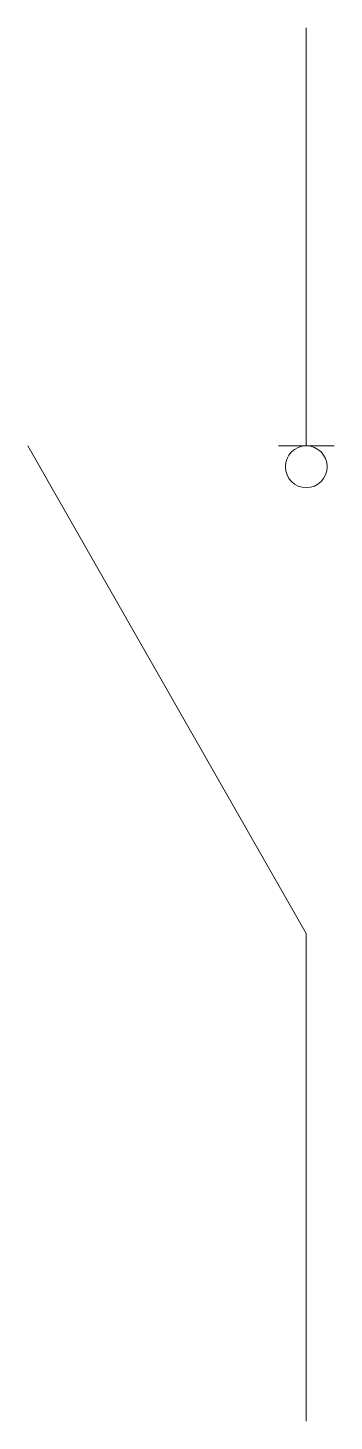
# Model space of a CAD drawing. Extents: x -4 to 0.4, y -4 to 16.
import ezdxf

# ---------------------------------------------------------------- set-up
doc = ezdxf.new("R2010")
doc.units = 0
doc.layers.get('0').update_dxf_attribs({"linetype": 'CONTINUOUS', "lineweight": 0})

msp = doc.modelspace()

# ---------------------------------------------------------------- linework, layer by layer
at = {"linetype": 'CONTINUOUS'}
for p, q in [((0, 16), (0, 10)), ((0, 3), (-4, 10)), ((-0.4, 10), (0.4, 10)), ((0, -4), (0, 3))]:
    msp.add_line(p, q, dxfattribs=at)
msp.add_circle((0, 9.7), 0.3, dxfattribs=at)
at = {"linetype": 'CONTINUOUS', "lineweight": 50}
msp.add_circle((0, 9.7), 0, dxfattribs=at)

doc.saveas('drawing.dxf')
